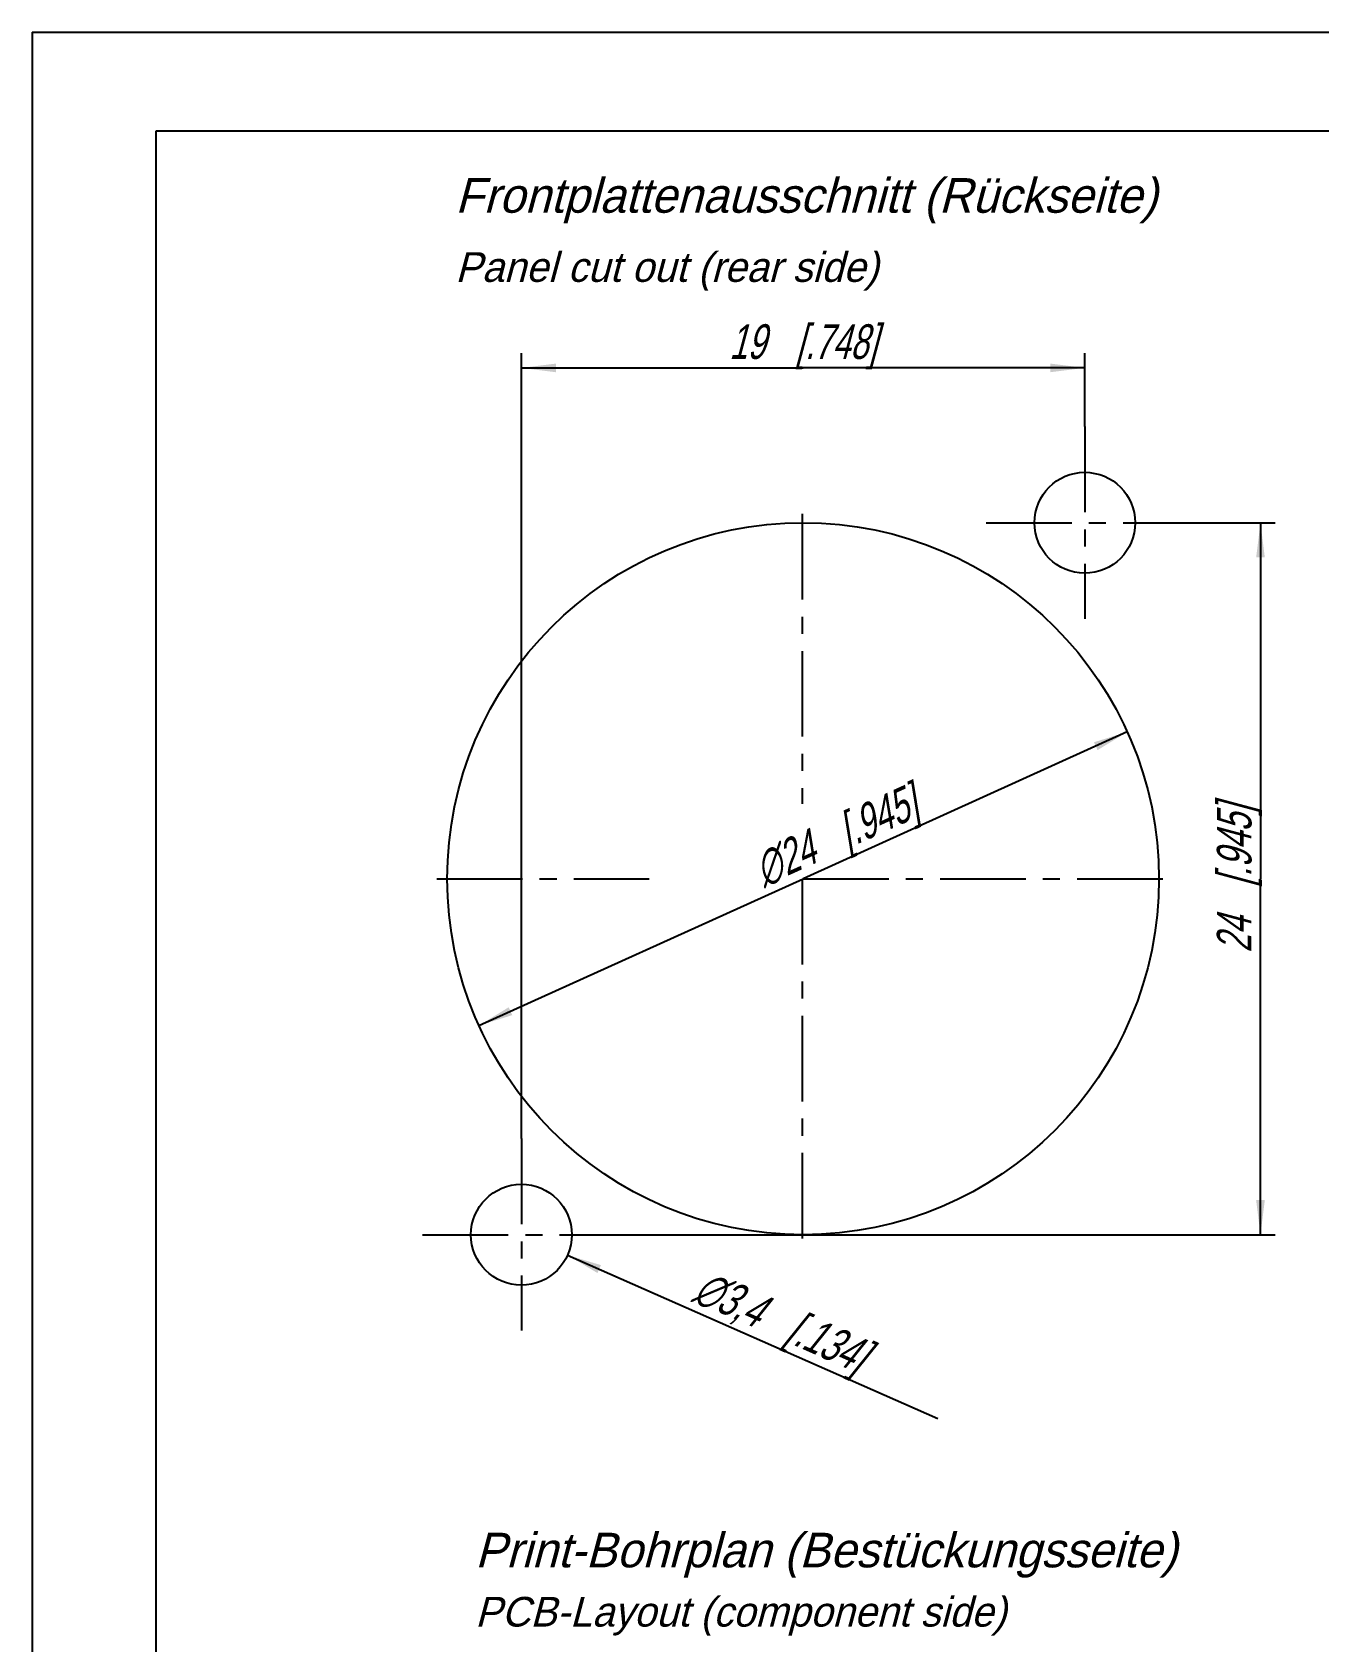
# Model space of a CAD drawing. Header units: millimetres. Extents: x 0 to 420, y 0 to 297.
# Drawn here: x 0 to 130.2, y 134.2 to 297 of the extents above; entities that cross this region are included whole.
import ezdxf

# ---------------------------------------------------------------- set-up
doc = ezdxf.new("R2010")
doc.units = ezdxf.units.MM
doc.header["$LTSCALE"] = 23.1
doc.linetypes.add('CENTER', pattern=[0.6, 0.375, -0.075, 0.075, -0.075])
doc.layers.get('0').update_dxf_attribs({"linetype": 'CONTINUOUS'})
doc.layers.add('DEFAULT_1', color=7, linetype='CENTER')
doc.layers.add('ZEICHNUNGSBEMASSUNGEN', color=7, linetype='CONTINUOUS')
doc.styles.get("Standard").update_dxf_attribs({"font": 'txt', "width": 0.7})
doc.styles.add('TEXTSTYLE_2', font='gdt', dxfattribs={"width": 0.7})
doc.styles.add('TEXTSTYLE_4', font='txt')
doc.dimstyles.new('DIMSTYLE_4', dxfattribs={"dimtxt": 3.5, "dimasz": 3.5, "dimexe": 1.5, "dimexo": 0, "dimgap": 0.875, "dimtad": 1, "dimdec": 1, "dimdsep": 46, "dimtxsty": 'STANDARD', "dimblk": '_FILLED', "dimblk1": '_FILLED', "dimblk2": '_FILLED', "dimcen": 0.09, "dimclrt": 5, "dimadec": 0, "dimazin": 0, "dimtp": 0.2, "dimtm": 0.2, "dimtfac": 1, "dimtdec": 1, "dimtofl": 0, "dimtmove": 0, "dimatfit": 3, "dimldrblk": '_FILLED', "dimfxl": 1, "dimtolj": 1, "dimarcsym": 0})
doc.dimstyles.new('DIMSTYLE_5', dxfattribs={"dimtxt": 3.5, "dimasz": 3.5, "dimexe": 1.5, "dimexo": 0, "dimtad": 1, "dimdec": 1, "dimdsep": 46, "dimtxsty": 'STANDARD', "dimblk": '_FILLED', "dimblk1": '_FILLED', "dimblk2": '_FILLED', "dimcen": 0.09, "dimclrt": 5, "dimadec": 0, "dimazin": 0, "dimtp": 0.2, "dimtm": 0.2, "dimtfac": 1, "dimtdec": 1, "dimtmove": 0, "dimatfit": 2, "dimldrblk": '_FILLED', "dimfxl": 1, "dimtolj": 1, "dimarcsym": 0})
doc.dimstyles.new('DIMSTYLE_6', dxfattribs={"dimtxt": 3.5, "dimasz": 3.5, "dimexe": 1.5, "dimexo": 0, "dimtad": 1, "dimdec": 1, "dimdsep": 46, "dimtxsty": 'STANDARD', "dimblk": '_FILLED', "dimblk1": '_FILLED', "dimblk2": '_FILLED', "dimcen": 0.09, "dimclrt": 5, "dimadec": 0, "dimazin": 0, "dimtp": 0.1, "dimtm": 0.1, "dimtfac": 1, "dimtdec": 1, "dimtofl": 0, "dimtmove": 0, "dimatfit": 2, "dimldrblk": '_FILLED', "dimfxl": 1, "dimtolj": 1, "dimarcsym": 0})

# ---------------------------------------------------------------- blocks, each defined once
blk = doc.blocks.new('_FILLED')
at = {"color": 0, "linetype": 'BYBLOCK'}
blk.add_solid([(0, 0), (-1, 0.125), (-1, -0.125)], dxfattribs=at)
blk = doc.blocks.new('*D7')
at = {"layer": 'ZEICHNUNGSBEMASSUNGEN', "color": 2, "linetype": 'CONTINUOUS'}
for p, q in [((49.49, 185.11), (49.49, 264.55)), ((106.49, 257.11), (106.49, 264.55)), ((49.49, 263.05), (77.99, 263.05)), ((106.49, 263.05), (77.99, 263.05))]:
    blk.add_line(p, q, dxfattribs=at)
at = {"layer": 'ZEICHNUNGSBEMASSUNGEN', "color": 2, "linetype": 'CONTINUOUS', "xscale": 3.5, "yscale": 3.5, "zscale": 3.5, "rotation": 180}
blk.add_blockref('_FILLED', (49.49, 263.05), dxfattribs=at)
at = {"layer": 'ZEICHNUNGSBEMASSUNGEN', "color": 2, "linetype": 'CONTINUOUS', "xscale": 3.5, "yscale": 3.5, "zscale": 3.5}
blk.add_blockref('_FILLED', (106.49, 263.05), dxfattribs=at)
at = {"layer": 'ZEICHNUNGSBEMASSUNGEN', "color": 5, "linetype": 'CONTINUOUS', "insert": (77.99, 267.46), "char_height": 3.5, "width": 32.25, "attachment_point": 2, "line_spacing_factor": 0.9}
blk.add_mtext('\\Q15.0;19{\\Ftxt.shx;\\W1.000000;\\H3.500000; }[.748]', dxfattribs=at)
blk = doc.blocks.new('*D8')
at = {"layer": 'ZEICHNUNGSBEMASSUNGEN', "color": 2, "linetype": 'CONTINUOUS'}
for p, q in [((116.47, 247.39), (125.76, 247.39)), ((124.26, 247.39), (124.26, 211.39)), ((124.26, 175.39), (124.26, 211.39)), ((59.47, 175.39), (125.76, 175.39))]:
    blk.add_line(p, q, dxfattribs=at)
at = {"layer": 'ZEICHNUNGSBEMASSUNGEN', "color": 2, "linetype": 'CONTINUOUS', "xscale": 3.5, "yscale": 3.5, "zscale": 3.5}
for p, rotation in [((124.26, 247.39), 90), ((124.26, 175.39), 270)]:
    blk.add_blockref('_FILLED', p, dxfattribs=dict(at, rotation=rotation))
at = {"layer": 'ZEICHNUNGSBEMASSUNGEN', "color": 5, "linetype": 'CONTINUOUS', "insert": (119.85, 211.39), "char_height": 3.5, "width": 33, "attachment_point": 2, "rotation": 90, "line_spacing_factor": 0.9}
blk.add_mtext('\\Q15.0;24{\\Ftxt.shx;\\W1.000000;\\H3.500000; }[.945]', dxfattribs=at)
blk = doc.blocks.new('*D9')
at = {"layer": 'ZEICHNUNGSBEMASSUNGEN', "color": 2, "linetype": 'CONTINUOUS'}
for p in [(110.79, 226.24), (45.2, 196.55)]:
    blk.add_line(p, (77.99, 211.39), dxfattribs=at)
at = {"layer": 'ZEICHNUNGSBEMASSUNGEN', "color": 2, "linetype": 'CONTINUOUS', "xscale": 3.5, "yscale": 3.5, "zscale": 3.5}
for p, rotation in [((110.79, 226.24), 24.3527824223), ((45.2, 196.55), 204.3527824223)]:
    blk.add_blockref('_FILLED', p, dxfattribs=dict(at, rotation=rotation))
at = {"layer": 'ZEICHNUNGSBEMASSUNGEN', "color": 5, "linetype": 'CONTINUOUS', "insert": (80.55, 217.39), "char_height": 3.5, "width": 40, "attachment_point": 2, "rotation": 24.3528, "line_spacing_factor": 0.9, "style": 'TEXTSTYLE_2'}
blk.add_mtext('\\Q15.0;{\\Fgdt;n}\\Ftxt;24{\\Ftxt.shx;\\W1.000000;\\H3.500000; }[.945]', dxfattribs=at)
blk = doc.blocks.new('*D10')
at = {"layer": 'ZEICHNUNGSBEMASSUNGEN', "color": 2, "linetype": 'CONTINUOUS'}
blk.add_line((54.16, 173.33), (91.63, 156.79), dxfattribs=at)
at = {"layer": 'ZEICHNUNGSBEMASSUNGEN', "color": 2, "linetype": 'CONTINUOUS', "xscale": 3.5, "yscale": 3.5, "zscale": 3.5, "rotation": 156.1785043383}
blk.add_blockref('_FILLED', (54.16, 173.33), dxfattribs=at)
at = {"layer": 'ZEICHNUNGSBEMASSUNGEN', "color": 5, "linetype": 'CONTINUOUS', "insert": (68.1, 172), "char_height": 3.5, "width": 41.5, "attachment_point": 1, "rotation": 336.1785, "line_spacing_factor": 0.9, "style": 'TEXTSTYLE_2'}
blk.add_mtext('\\Q15.0;{\\Fgdt;n}\\Ftxt;3,4{\\Ftxt.shx;\\W1.000000;\\H3.500000; }[.134]', dxfattribs=at)

msp = doc.modelspace()

# ---------------------------------------------------------------- linework, layer by layer
at = {"color": 7, "linetype": 'CONTINUOUS'}
for p, q in [((0, 297), (0, 0)), ((0, 297), (420, 297)), ((12.5, 287), (12.5, 10)), ((410, 287), (12.5, 287))]:
    msp.add_line(p, q, dxfattribs=at)
for centre, radius in [((106.49, 247.39), 5.1), ((77.99, 211.39), 36), ((49.49, 175.39), 5.1)]:
    msp.add_circle(centre, radius, dxfattribs=at)
at = {"layer": 'DEFAULT_1', "color": 2, "linetype": 'CENTER'}
for p, q in [((106.49, 257.11), (106.49, 237.69)), ((77.9, 248.28), (77.9, 218.98)), ((96.5, 247.39), (116.47, 247.39)), ((40.94, 211.39), (62.41, 211.39)), ((77.9, 211.39), (77.9, 174.5)), ((77.99, 211.39), (114.86, 211.39)), ((49.49, 185.11), (49.49, 165.69)), ((39.5, 175.39), (59.47, 175.39))]:
    msp.add_line(p, q, dxfattribs=at)

# ---------------------------------------------------------------- texts
at = {"color": 5, "linetype": 'CONTINUOUS', "attachment_point": 1, "line_spacing_factor": 0.9, "style": 'TEXTSTYLE_4'}
for s, insert, char_height, width in [('\\Q15.0;Frontplattenausschnitt (Rückseite)', (42.8, 282.24), 3.5, 118), ('\\Q15.0;Panel cut out (rear side)', (42.8, 274.75), 3, 75.3214), ('\\Q15.0;Print-Bohrplan (Bestückungsseite)', (44.81, 145.25), 3.5, 117.25), ('\\Q15.0;PCB-Layout (component side)', (44.81, 138.76), 3, 83.7857)]:
    msp.add_mtext(s, dxfattribs=dict(at, insert=insert, char_height=char_height, width=width))

# ---------------------------------------------------------------- dimensions: what is measured, and where the dimension line sits
at = {"layer": 'ZEICHNUNGSBEMASSUNGEN', "color": 2, "linetype": 'CONTINUOUS'}
dim = msp.add_linear_dim(base=(106.49, 263.05), p1=(49.49, 185.11), p2=(106.49, 257.11), dimstyle='DIMSTYLE_4', dxfattribs=at)
dim.commit()
dim.dimension.update_dxf_attribs({"geometry": '*D7', "text_midpoint": (77.99, 263.05), "dimtype": 160})
dim = msp.add_linear_dim(base=(124.26, 247.39), p1=(59.47, 175.39), p2=(116.47, 247.39), angle=90, dimstyle='DIMSTYLE_4', dxfattribs=at)
dim.commit()
dim.dimension.update_dxf_attribs({"geometry": '*D8', "text_midpoint": (124.26, 211.39), "dimtype": 160})
for p1, p2, dimstyle, picture, middle in [((110.79, 226.24), (45.2, 196.55), 'DIMSTYLE_5', '*D9', (81.28, 215.79)), ((54.16, 173.33), (44.83, 177.45), 'DIMSTYLE_6', '*D10', (80.05, 164.81))]:
    dim = msp.add_diameter_dim_2p(p1=p1, p2=p2, text='%%c<>', dimstyle=dimstyle, override={"dimpost": '<>'}, dxfattribs=at)
    dim.commit()
    dim.dimension.update_dxf_attribs({"geometry": picture, "text_midpoint": middle, "dimtype": 163})

doc.saveas('drawing.dxf')
